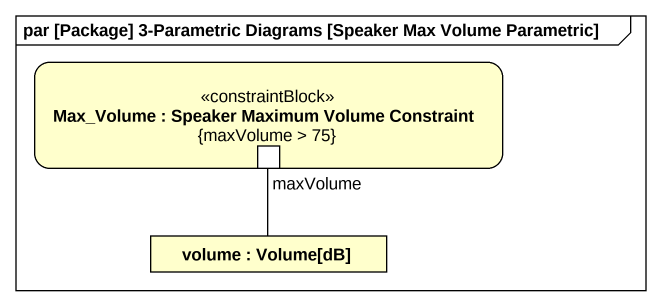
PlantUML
@startuml
mainframe par [Package] 3-Parametric Diagrams [Speaker Max Volume Parametric]
rectangle "Max_Volume : Speaker Maximum Volume Constraint\n{maxVolume > 75}" as Max_Volume <<constraintBlock>> {
  port maxVolume
}
rectangle "volume : Volume[dB]" as volume
volume -up- maxVolume
@enduml
